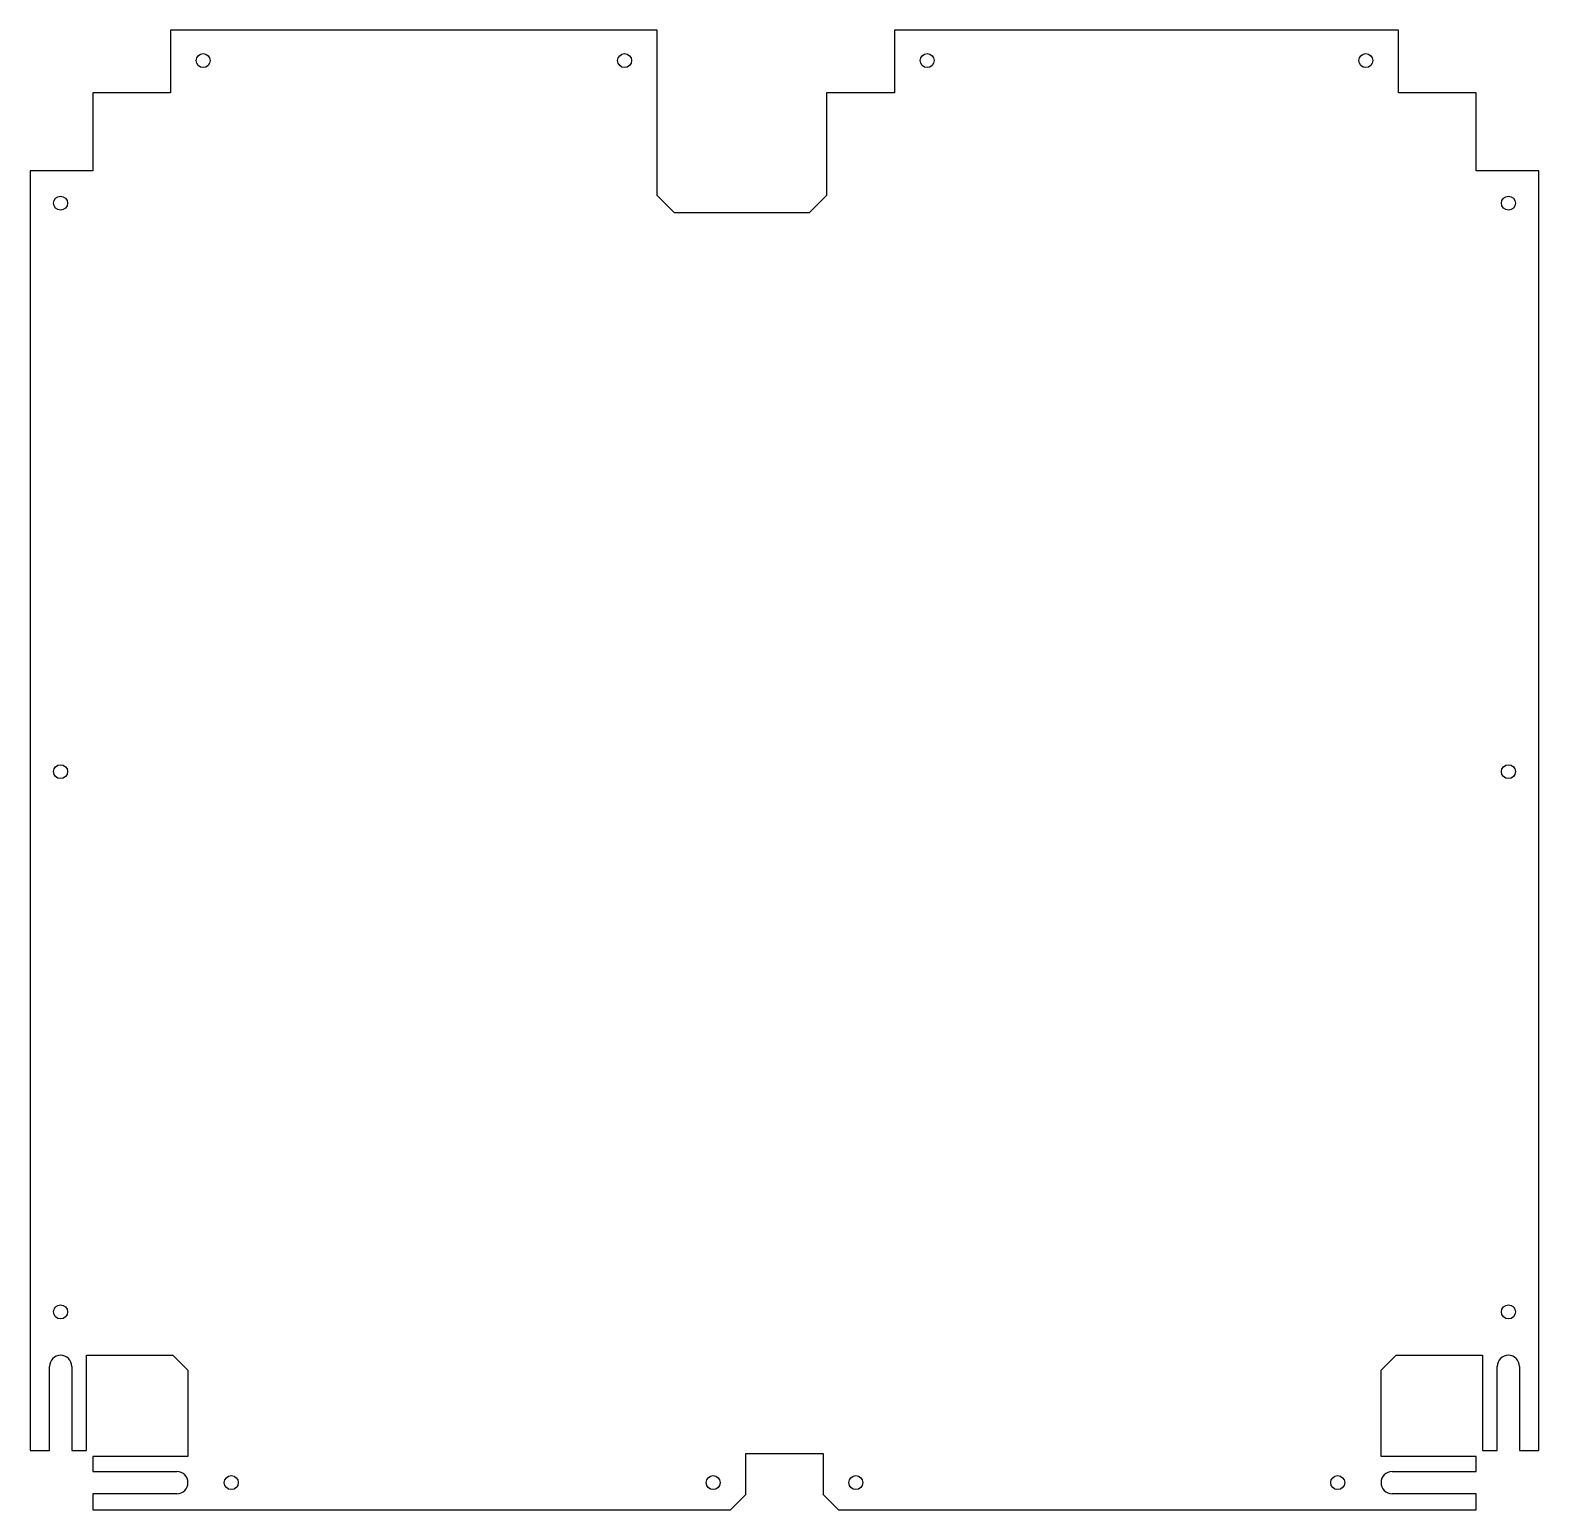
# Model space of a CAD drawing. Header units: inches. Extents: x -13.7 to 13.7, y -13.5 to 13.5.
import ezdxf

# ---------------------------------------------------------------- set-up
doc = ezdxf.new("R2010")
doc.units = ezdxf.units.IN
doc.layers.add('CUTOUTS', color=1, linetype='CONTINUOUS')
doc.layers.add('PERIMETER', color=5, linetype='CONTINUOUS')

msp = doc.modelspace()

# ---------------------------------------------------------------- linework, layer by layer
at = {"layer": 'CUTOUTS'}
for centre in [(-10.591, 12.923), (-2.913, 12.923), (2.598, 12.923), (10.591, 12.923), (-13.189, 10.325), (13.189, 10.325), (-13.189, -0.03), (13.189, -0.03), (-13.189, -9.872), (13.189, -9.872), (-10.079, -12.982), (-1.299, -12.982), (1.299, -12.982), (10.079, -12.982)]:
    msp.add_circle(centre, 0.127, dxfattribs=at)
at = {"layer": 'PERIMETER'}
for p, q in [((-2.32, 13.477), (-11.184, 13.477)), ((-11.184, 13.477), (-11.184, 12.336)), ((-2.32, 10.464), (-2.32, 13.477)), ((11.184, 13.477), (2.005, 13.477)), ((2.005, 13.477), (2.005, 12.336)), ((11.184, 12.336), (11.184, 13.477)), ((-11.184, 12.336), (-12.601, 12.336)), ((-12.601, 12.336), (-12.601, 10.918)), ((2.005, 12.336), (0.765, 12.336)), ((0.765, 12.336), (0.765, 10.464)), ((12.601, 12.336), (11.184, 12.336)), ((12.601, 10.918), (12.601, 12.336)), ((-12.601, 10.918), (-13.743, 10.918)), ((-13.743, 10.918), (-13.743, -12.395)), ((13.743, 10.918), (12.601, 10.918)), ((13.743, -12.395), (13.743, 10.918)), ((-2.007, 10.151), (-2.32, 10.464)), ((0.765, 10.464), (0.452, 10.151)), ((0.452, 10.151), (-2.007, 10.151)), ((-12.714, -12.395), (-12.714, -10.662)), ((-12.714, -10.662), (-11.143, -10.662)), ((-11.143, -10.662), (-10.869, -10.936)), ((10.869, -10.936), (11.143, -10.662)), ((11.143, -10.662), (12.714, -10.662)), ((12.714, -10.662), (12.714, -12.395)), ((-13.391, -12.395), (-13.391, -10.864)), ((-12.987, -10.864), (-12.987, -12.395)), ((-10.869, -10.936), (-10.869, -12.507)), ((10.869, -12.507), (10.869, -10.936)), ((12.987, -12.395), (12.987, -10.864)), ((13.391, -10.864), (13.391, -12.395)), ((-13.743, -12.395), (-13.391, -12.395)), ((-12.987, -12.395), (-12.714, -12.395)), ((-10.869, -12.507), (-12.601, -12.507)), ((-12.601, -12.507), (-12.601, -12.781)), ((-0.706, -13.2), (-0.706, -12.454)), ((-0.706, -12.454), (0.706, -12.454)), ((0.706, -12.454), (0.706, -13.2)), ((12.601, -12.507), (10.869, -12.507)), ((12.601, -12.781), (12.601, -12.507)), ((12.714, -12.395), (12.987, -12.395)), ((13.391, -12.395), (13.743, -12.395)), ((-12.601, -12.781), (-11.071, -12.781)), ((11.071, -12.781), (12.601, -12.781)), ((-11.071, -13.184), (-12.601, -13.184)), ((-12.601, -13.184), (-12.601, -13.477)), ((12.601, -13.184), (11.071, -13.184)), ((12.601, -13.477), (12.601, -13.184)), ((-0.983, -13.477), (-0.706, -13.2)), ((0.706, -13.2), (0.983, -13.477)), ((-12.601, -13.477), (-0.983, -13.477)), ((0.983, -13.477), (12.601, -13.477))]:
    msp.add_line(p, q, dxfattribs=at)
for centre, start, end in [((-13.189, -10.864), 0, 180), ((13.189, -10.864), 0, 180), ((-11.071, -12.982), -90, 90), ((11.071, -12.982), 90, 270)]:
    msp.add_arc(centre, 0.202, start, end, dxfattribs=at)

doc.saveas('drawing.dxf')
